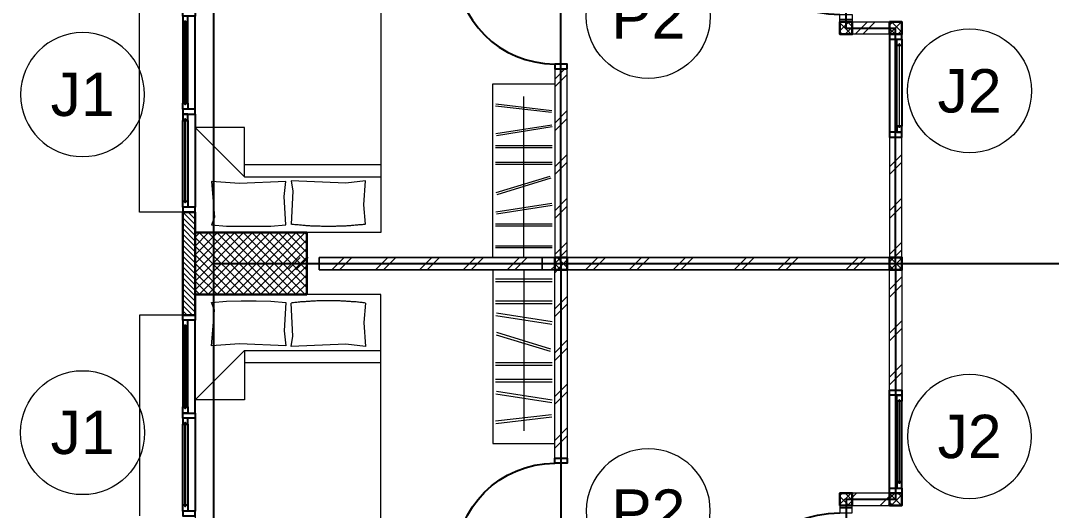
# Model space of a CAD drawing. Header units: millimetres. Extents: x -108 to 357, y -17 to 192.
# Drawn here: x 25.64 to 33.95, y 109.77 to 113.72 of the extents above; entities that cross this region are included whole.
import ezdxf
from ezdxf.enums import TextEntityAlignment as Align

# ---------------------------------------------------------------- set-up
doc = ezdxf.new("R2010")
doc.units = ezdxf.units.MM
for name, color, linetype, lineweight in [('ars', 11, 'Continuous', 0), ('KACA', 151, 'Continuous', 5), ('KOL', 1, 'Continuous', 30), ('KOLOM', 4, 'Continuous', 9), ('lan', 7, 'Continuous', 15), ('NOT', 7, 'Continuous', 20), ('tem', 5, 'Continuous', 20)]:
    doc.layers.add(name, color=color, linetype=linetype, lineweight=lineweight)
doc.layers.add('as', color=1, linetype='Continuous', plot=False)
doc.layers.add('Kusen', color=30, linetype='Continuous')
doc.styles.add('S', font='simplex', dxfattribs={"width": 0.75})
doc.styles.get("Standard").update_dxf_attribs({"font": 'arial.ttf'})

# ---------------------------------------------------------------- blocks, each defined once
blk = doc.blocks.new('T. J1')
at = {"layer": 'Kusen'}
for p, q in [((-0.7188, 0.1), (-0.0688, 0.1)), ((0.7212, 0.1), (0.0712, 0.1)), ((-0.0188, 0), (-0.7688, 0)), ((-0.0688, 0.06), (-0.7188, 0.06)), ((0.0212, 0), (0.7712, 0)), ((0.0712, 0.06), (0.7212, 0.06))]:
    blk.add_line(p, q, dxfattribs=at)
for points in [[(-0.8088, 0), (-0.7688, 0), (-0.7688, 0.1), (-0.8088, 0.1)], [(-0.0188, 0), (0.0212, 0), (0.0212, 0.1), (-0.0188, 0.1)], [(0.8112, 0), (0.7712, 0), (0.7712, 0.1), (0.8112, 0.1)]]:
    blk.add_lwpolyline(points, close=True, dxfattribs=at)
for points in [[(-0.7188, 0.0775), (-0.7188, 0.06), (-0.7688, 0.06), (-0.7688, 0.1), (-0.7188, 0.1), (-0.7188, 0.0825), (-0.7288, 0.0825), (-0.7288, 0.0775), (-0.7188, 0.0775)], [(-0.0688, 0.0775), (-0.0688, 0.06), (-0.0188, 0.06), (-0.0188, 0.1), (-0.0688, 0.1), (-0.0688, 0.0825), (-0.0588, 0.0825), (-0.0588, 0.0775), (-0.0688, 0.0775)], [(0.0712, 0.0775), (0.0712, 0.06), (0.0212, 0.06), (0.0212, 0.1), (0.0712, 0.1), (0.0712, 0.0825), (0.0612, 0.0825), (0.0612, 0.0775), (0.0712, 0.0775)], [(0.7212, 0.0775), (0.7212, 0.06), (0.7712, 0.06), (0.7712, 0.1), (0.7212, 0.1), (0.7212, 0.0825), (0.7312, 0.0825), (0.7312, 0.0775), (0.7212, 0.0775)]]:
    blk.add_lwpolyline(points, dxfattribs=at)
at = {"layer": 'Kusen', "color": 141}
for points in [[(-0.7288, 0.0775), (-0.0588, 0.0775), (-0.0588, 0.0825), (-0.7288, 0.0825)], [(0.7312, 0.0775), (0.0612, 0.0775), (0.0612, 0.0825), (0.7312, 0.0825)]]:
    blk.add_lwpolyline(points, close=True, dxfattribs=at)
blk = doc.blocks.new('P.80')
at = {"layer": 'Kusen'}
for points in [[(-69.8094, -74.8368), (-69.7694, -74.8368), (-69.7694, -74.0368), (-69.8094, -74.0368)], [(-70.6094, -74.9368), (-70.5694, -74.9368), (-70.5694, -74.8368), (-70.6094, -74.8368)], [(-69.7694, -74.9368), (-69.7294, -74.9368), (-69.7294, -74.8368), (-69.7694, -74.8368)]]:
    blk.add_lwpolyline(points, close=True, dxfattribs=at)
blk.add_arc((-69.7694, -74.8368), 0.8, 90, 180, dxfattribs=at)
blk = doc.blocks.new('P-90')
at = {"layer": 'Kusen'}
blk.add_lwpolyline([(374.6908, -21.5979), (374.7408, -21.5979), (374.7408, -22.4979), (374.6908, -22.4979)], close=True, dxfattribs=at)
at = {"layer": 'Kusen', "lineweight": 9}
for points in [[(373.8008, -22.4979), (373.8408, -22.4979), (373.8408, -22.5979), (373.8008, -22.5979)], [(374.7408, -22.4979), (374.7808, -22.4979), (374.7808, -22.5979), (374.7408, -22.5979)]]:
    blk.add_lwpolyline(points, close=True, dxfattribs=at)
at = {"layer": 'Kusen'}
blk.add_arc((374.7408, -22.4979), 0.9, 90, 180, dxfattribs=at)
blk = doc.blocks.new('BED1')
at = {"color": 0, "linetype": 'Continuous'}
for points in [[(1.9976, 0), (1.9976, 1.4976), (0, 1.4976), (0, 0), (1.9976, 0)], [(1.5484, 1.0993), (1.1489, 1.0993), (1.1489, 1.4976), (1.5484, 1.0993)], [(1.9346, 1.3656), (1.9443, 1.2458), (1.9467, 1.1259), (1.9467, 1.0061), (1.9443, 0.8862), (1.9346, 0.7663), (1.707, 0.7809), (1.586, 0.7663), (1.6017, 1.1404), (1.586, 1.3656), (1.8717, 1.3426), (1.9346, 1.3656)], [(1.4492, 1.0993), (1.4492, 0)], [(1.5484, 1.0993), (1.5484, 0)], [(1.9298, 0.1235), (1.7724, 0.138), (1.5799, 0.1235), (1.5981, 0.2833), (1.5799, 0.7228), (1.6634, 0.7094), (1.9298, 0.7228)], [(1.9298, 0.1235), (1.931, 0.1332), (1.9322, 0.1429), (1.9334, 0.1513), (1.9346, 0.161), (1.9346, 0.1707), (1.9358, 0.1804), (1.937, 0.1889), (1.9383, 0.1985), (1.9383, 0.2082), (1.9395, 0.2179), (1.9407, 0.2264), (1.9407, 0.2361), (1.9419, 0.2458), (1.9419, 0.2542), (1.9431, 0.2639), (1.9431, 0.2736), (1.9443, 0.2833), (1.9443, 0.2918), (1.9455, 0.3015), (1.9455, 0.3111), (1.9455, 0.3208), (1.9467, 0.3293), (1.9467, 0.339), (1.9467, 0.3487), (1.9467, 0.3584), (1.9479, 0.3668), (1.9479, 0.3765), (1.9479, 0.3862), (1.9479, 0.3959), (1.9479, 0.4044), (1.9479, 0.414), (1.9479, 0.4237), (1.9479, 0.4334), (1.9479, 0.4419), (1.9479, 0.4516), (1.9479, 0.4613), (1.9479, 0.4709), (1.9479, 0.4794), (1.9467, 0.4891), (1.9467, 0.4988), (1.9467, 0.5085), (1.9467, 0.5169), (1.9455, 0.5266), (1.9455, 0.5363), (1.9455, 0.546), (1.9443, 0.5545), (1.9443, 0.5642), (1.9431, 0.5738), (1.9431, 0.5835), (1.9419, 0.592), (1.9419, 0.6017), (1.9407, 0.6114), (1.9407, 0.6199), (1.9395, 0.6295), (1.9383, 0.6392), (1.9383, 0.6489), (1.937, 0.6574), (1.9358, 0.6671), (1.9346, 0.6768), (1.9346, 0.6864), (1.9334, 0.6949), (1.9322, 0.7046), (1.931, 0.7143), (1.9298, 0.7228)]]:
    blk.add_lwpolyline(points, dxfattribs=at)
blk = doc.blocks.new('LEMARI1')
for points in [[(0.6998, 0.4988), (-0.6998, 0.4988)], [(-0.6998, 0), (0.6998, 0), (0.6998, 0.4988), (-0.6998, 0.4988), (-0.6998, 0)], [(-0.5387, 0.4758), (-0.4855, 0.023)], [(-0.4685, 0.0254), (-0.5206, 0.477)], [(-0.3002, 0.4746), (-0.3705, 0.0242)], [(-0.3523, 0.0218), (-0.2821, 0.4709)], [(-0.2034, 0.477), (-0.2034, 0.0218)], [(-0.1852, 0.0218), (-0.1852, 0.477)], [(-0.0678, 0.477), (-0.0678, 0.0218)], [(-0.0496, 0.0218), (-0.0496, 0.477)], [(0.1755, 0.4722), (0.0436, 0.0363)], [(0.0605, 0.0315), (0.1937, 0.4673)], [(0.3317, 0.4746), (0.2627, 0.0242)], [(0.2797, 0.0218), (0.3499, 0.4709)], [(0.4286, 0.477), (0.4286, 0.0218)], [(0.4467, 0.0218), (0.4467, 0.477)], [(0.6053, 0.477), (0.6053, 0.0218)], [(0.6235, 0.0218), (0.6235, 0.477)], [(0.6998, 0.2494), (-0.5993, 0.2494)]]:
    blk.add_lwpolyline(points)
blk = doc.blocks.new('T. J2')
at = {"layer": 'KACA', "color": 141}
blk.add_lwpolyline([(-0.3792, 0.0775), (0.2908, 0.0775), (0.2908, 0.0825), (-0.3792, 0.0825)], close=True, dxfattribs=at)
at = {"layer": 'Kusen'}
for p, q in [((-0.3692, 0.1), (0.2808, 0.1)), ((-0.4192, 0), (0.3308, 0)), ((0.2808, 0.06), (-0.3692, 0.06))]:
    blk.add_line(p, q, dxfattribs=at)
for points in [[(-0.4592, 0), (-0.4192, 0), (-0.4192, 0.1), (-0.4592, 0.1)], [(0.3308, 0), (0.3708, 0), (0.3708, 0.1), (0.3308, 0.1)]]:
    blk.add_lwpolyline(points, close=True, dxfattribs=at)
for points in [[(-0.3692, 0.0775), (-0.3692, 0.06), (-0.4192, 0.06), (-0.4192, 0.1), (-0.3692, 0.1), (-0.3692, 0.0825), (-0.3792, 0.0825), (-0.3792, 0.0775), (-0.3692, 0.0775)], [(0.2808, 0.0775), (0.2808, 0.06), (0.3308, 0.06), (0.3308, 0.1), (0.2808, 0.1), (0.2808, 0.0825), (0.2908, 0.0825), (0.2908, 0.0775), (0.2808, 0.0775)]]:
    blk.add_lwpolyline(points, dxfattribs=at)
blk = doc.blocks.new('K 10.10')
at = {"layer": 'ars'}
h = blk.add_hatch(dxfattribs=at)
h.set_pattern_fill('_USER', color=256, scale=0.05, angle=45, double=1, pattern_type=0)
h.set_pattern_definition([(45, (0, 0), (-0.035355339, 0.035355339), []), (135, (0, 0), (-0.035355339, -0.035355339), [])])
h.paths.add_polyline_path([(1560.5383, 1380.4069), (1560.6383, 1380.4069), (1560.6383, 1380.5069), (1560.5383, 1380.5069)])
at = {"layer": 'KOL'}
blk.add_lwpolyline([(1560.5383, 1380.4069), (1560.6383, 1380.4069), (1560.6383, 1380.5069), (1560.5383, 1380.5069)], close=True, dxfattribs=at)
blk = doc.blocks.new('typikal-1a')
at = {"layer": 'as'}
for p, q in [((0, 5.5), (1.9, 5.5)), ((1.9, 5.1), (1.9, 5.5)), ((1.9, 5.1), (3, 5.1)), ((0, 2.8), (6.2, 2.8))]:
    blk.add_line(p, q, dxfattribs=at)
at = {"layer": 'tem'}
for points in [[(1.02, 5.45), (0.05, 5.45), (0.05, 5.55), (1.02, 5.55)], [(0.05, 2.85), (-0.05, 2.85), (-0.05, 5.45), (0.05, 5.45)], [(1.95, 5.45), (1.85, 5.45), (1.85, 5.15), (1.95, 5.15)], [(1.97, 5.15), (1.95, 5.15), (1.95, 5.05), (1.97, 5.05)], [(1.57, 2.75), (0.05, 2.75), (0.05, 2.85), (1.57, 2.85)], [(0.05, 2.75), (-0.05, 2.75), (-0.05, 0.85), (0.05, 0.85)]]:
    blk.add_lwpolyline(points, close=True, dxfattribs=at)
at = {"layer": 'ars', "rotation": 180}
for name, p in [('LEMARI1', (0.7498, 2.75)), ('BED1', (2.2476, 1.3476))]:
    blk.add_blockref(name, p, dxfattribs=at)
at = {"layer": 'KOLOM', "extrusion": (0, 0, -1), "zscale": -1}
for p in [(-1560.5883, -1374.9569), (-1562.4883, -1374.9569), (-1562.4883, -1375.3569), (-1560.5883, -1377.6569)]:
    blk.add_blockref('K 10.10', p, dxfattribs=at)
at = {"layer": 'Kusen', "xscale": -1}
blk.add_blockref('T. J2', (1.3908, 5.45), dxfattribs=at)
at = {"layer": 'Kusen', "xscale": -1, "rotation": 180}
for name, p in [('P-90', (-371.8308, -17.4479)), ('P.80', (72.1794, -72.0868)), ('T. J1', (1.2238, -0.15))]:
    blk.add_blockref(name, p, dxfattribs=at)
blk = doc.blocks.new("k2'")
at = {"layer": 'ars'}
h = blk.add_hatch(dxfattribs=at)
h.set_pattern_fill('_USER', color=256, scale=0.05, angle=45, double=1, pattern_type=0)
h.set_pattern_definition([(45, (0, -4.95), (-0.03535534, 0.03535534), []), (135, (0, -4.95), (-0.03535534, -0.03535534), [])])
h.paths.add_polyline_path([(-0.25, -0.45), (0.25, -0.45), (0.25, 0.45), (-0.25, 0.45)])
at = {"layer": 'KOL'}
blk.add_lwpolyline([(-0.25, -0.45), (0.25, -0.45), (0.25, 0.45), (-0.25, 0.45)], close=True, dxfattribs=at)
blk = doc.blocks.new('A-4')
at = {"layer": 'ars'}
h = blk.add_hatch(dxfattribs=at)
h.set_pattern_fill('TEMBOK', color=256, scale=0.25)
h.set_pattern_definition([(45, (-6.195, 13.525), (-0.1767767, 0.1767767), []), (45, (-6.1325, 13.525), (-0.1767767, 0.1767767), [])])
h.paths.add_polyline_path([(-1.1, 24), (-1.4, 24), (-1.4, 23.9), (-1.1, 23.9)])
h = blk.add_hatch(dxfattribs=at)
h.set_pattern_fill('TEMBOK', color=256, scale=0.25)
h.set_pattern_definition([(45, (-11.05016, -23.565), (-0.1767767, 0.1767767), []), (45, (-10.98766, -23.565), (-0.1767767, 0.1767767), [])])
h.paths.add_polyline_path([(-3.8, 22.1), (-3.7, 22.1), (-3.7, 23.62), (-3.8, 23.62)])
h = blk.add_hatch(dxfattribs=at)
h.set_pattern_fill('TEMBOK', color=256, scale=0.25)
h.set_pattern_definition([(45, (-8.35016, -23.565), (-0.1767767, 0.1767767), []), (45, (-8.28766, -23.565), (-0.1767767, 0.1767767), [])])
h.paths.add_polyline_path([(-1.1, 22.1), (-1, 22.1), (-1, 23.07), (-1.1, 23.07)])
h = blk.add_hatch(dxfattribs=at)
h.set_pattern_fill('ANSI31', color=256, scale=0.25, angle=90, style=0)
h.set_pattern_definition([(135, (362.779584, 520.128732), (-0.0220970869, -0.0220970869), [])])
h.paths.add_polyline_path([(-6.8, 21.635), (-6.8, 22.465), (-6.7, 22.465), (-6.7, 21.635)])
h = blk.add_hatch(dxfattribs=at)
h.set_pattern_fill('TEMBOK', color=256, scale=0.25)
h.set_pattern_definition([(45, (-0.795, 9.225), (-0.1767767, 0.1767767), []), (45, (-0.7325, 9.225), (-0.1767767, 0.1767767), [])])
h.paths.add_polyline_path([(-5.95, 22), (-3.8, 22), (-3.8, 22.1), (-5.95, 22.1)])
h = blk.add_hatch(dxfattribs=at)
h.set_pattern_fill('TEMBOK', color=256, scale=0.25)
h.set_pattern_definition([(45, (-8.295, 9.225), (-0.1767767, 0.1767767), []), (45, (-8.2325, 9.225), (-0.1767767, 0.1767767), [])])
h.paths.add_polyline_path([(-2.6, 22), (-3.7, 22), (-3.7, 22.1), (-2.6, 22.1)])
h = blk.add_hatch(dxfattribs=at)
h.set_pattern_fill('TEMBOK', color=256, scale=0.25)
h.set_pattern_definition([(45, (-7.095, 9.225), (-0.1767767, 0.1767767), []), (45, (-7.0325, 9.225), (-0.1767767, 0.1767767), [])])
h.paths.add_polyline_path([(-1.7, 22), (-2.5, 22), (-2.5, 22.1), (-1.7, 22.1)])
h = blk.add_hatch(dxfattribs=at)
h.set_pattern_fill('TEMBOK', color=256, scale=0.25)
h.set_pattern_definition([(45, (-6.195, 9.225), (-0.1767767, 0.1767767), []), (45, (-6.1325, 9.225), (-0.1767767, 0.1767767), [])])
h.paths.add_polyline_path([(-1.1, 22), (-1.6, 22), (-1.6, 22.1), (-1.1, 22.1)])
h = blk.add_hatch(dxfattribs=at)
h.set_pattern_fill('TEMBOK', color=256, scale=0.25)
h.set_pattern_definition([(45, (-0.7, 57.765), (-0.1767767, 0.1767767), []), (45, (-0.6375, 57.765), (-0.1767767, 0.1767767), [])])
h.paths.add_polyline_path([(-3.7, 22), (-3.7, 20.48), (-3.8, 20.48), (-3.8, 22)])
h = blk.add_hatch(dxfattribs=at)
h.set_pattern_fill('TEMBOK', color=256, scale=0.25)
h.set_pattern_definition([(45, (2, 57.215), (-0.1767767, 0.1767767), []), (45, (2.0625, 57.215), (-0.1767767, 0.1767767), [])])
h.paths.add_polyline_path([(-1, 22), (-1, 21.03), (-1.1, 21.03), (-1.1, 22)])
h = blk.add_hatch(dxfattribs=at)
h.set_pattern_fill('TEMBOK', color=256, scale=0.25)
h.set_pattern_definition([(45, (-6.195, 4.925), (-0.1767767, 0.1767767), []), (45, (-6.1325, 4.925), (-0.1767767, 0.1767767), [])])
h.paths.add_polyline_path([(-1.1, 20.2), (-1.4, 20.2), (-1.4, 20.1), (-1.1, 20.1)])
at = {"layer": 'as'}
for p, q in [((-6.55, 15.85), (-6.55, 40.65)), ((-6.55, 22.05), (6.55, 22.05))]:
    blk.add_line(p, q, dxfattribs=at)
at = {"layer": 'KOL'}
blk.add_lwpolyline([(-6.8, 21.635), (-6.8, 22.465), (-6.7, 22.465), (-6.7, 21.635)], close=True, dxfattribs=at)
at = {"layer": 'lan'}
for p, q in [((-7.15, 22.465), (-7.15, 24.085)), ((-6.8, 22.465), (-7.15, 22.465)), ((-6.8, 21.635), (-7.15, 21.635)), ((-7.15, 21.635), (-7.15, 20.015))]:
    blk.add_line(p, q, dxfattribs=at)
at = {"layer": 'tem', "ltscale": 2}
for points in [[(-1.1, 22.1), (-1.1, 22), (-3.9, 22), (-3.9, 22.1)], [(-1.1, 22), (-1.1, 22.1), (-3.9, 22.1), (-3.9, 22)]]:
    blk.add_lwpolyline(points, close=True, dxfattribs=at)
at = {"layer": 'KOL', "rotation": 90}
blk.add_blockref("k2'", (-6.25, 22.05), dxfattribs=at)
at = {"layer": 'KOLOM', "extrusion": (0, 0, -1), "xscale": -1, "zscale": -1, "rotation": 90}
blk.add_blockref('K 10.10', (1381.5069, 1582.6383), dxfattribs=at)
at = {"layer": 'KOLOM', "extrusion": (0, 0, -1), "zscale": -1, "rotation": 90}
blk.add_blockref('K 10.10', (1381.5069, -1538.5383), dxfattribs=at)
at = {"layer": 'lan', "xscale": -1, "rotation": 270}
blk.add_blockref('typikal-1a', (-6.55, 22.05), dxfattribs=at)
at = {"layer": 'lan', "rotation": 270}
blk.add_blockref('typikal-1a', (-6.55, 22.05), dxfattribs=at)
blk = doc.blocks.new('NAV')
blk.add_circle((0, -0.4), 0.4)
at = {"style": 'S', "width": 0.75, "flags": 4}
blk.add_attdef('AV', text='', height=0.3, dxfattribs=at).set_placement((0, -0.4), align=Align.MIDDLE)

msp = doc.modelspace()

# ---------------------------------------------------------------- block references
msp.add_blockref('A-4', (33.74738, 89.70808))
at = {"layer": 'NOT'}
ref = msp.add_blockref('NAV', (30.70214, 113.25144), dxfattribs=dict(at, xscale=1.25, yscale=1.25, zscale=1.25, rotation=180))
ref.add_attrib('AV', 'P2', dxfattribs={"layer": '0', "height": 0.35, "flags": 4}).set_placement((30.70214, 113.75144), align=Align.MIDDLE)
ref = msp.add_blockref('NAV', (26.13919, 112.62126), dxfattribs=dict(at, xscale=-1.25, yscale=1.25, zscale=1.25, rotation=180))
ref.add_attrib('AV', 'J1', dxfattribs={"layer": '0', "height": 0.35, "flags": 4}).set_placement((26.13919, 113.12126), align=Align.MIDDLE)
ref = msp.add_blockref('NAV', (33.29361, 112.65179), dxfattribs=dict(at, xscale=1.25, yscale=1.25, zscale=1.25, rotation=180))
ref.add_attrib('AV', 'J2', dxfattribs={"layer": '0', "height": 0.35, "flags": 4}).set_placement((33.29361, 113.15179), align=Align.MIDDLE)
ref = msp.add_blockref('NAV', (26.13919, 110.89489), dxfattribs=dict(at, xscale=1.25, yscale=1.25, zscale=1.25))
ref.add_attrib('AV', 'J1', dxfattribs={"layer": '0', "height": 0.35, "flags": 4}).set_placement((26.13919, 110.39489), align=Align.MIDDLE)
ref = msp.add_blockref('NAV', (33.29361, 110.86436), dxfattribs=dict(at, xscale=-1.25, yscale=1.25, zscale=1.25))
ref.add_attrib('AV', 'J2', dxfattribs={"layer": '0', "height": 0.35, "flags": 4}).set_placement((33.29361, 110.36436), align=Align.MIDDLE)
ref = msp.add_blockref('NAV', (30.70214, 110.26471), dxfattribs=dict(at, xscale=-1.25, yscale=1.25, zscale=1.25))
ref.add_attrib('AV', 'P2', dxfattribs={"layer": '0', "height": 0.35, "flags": 4}).set_placement((30.70214, 109.76471), align=Align.MIDDLE)

doc.saveas('drawing.dxf')
